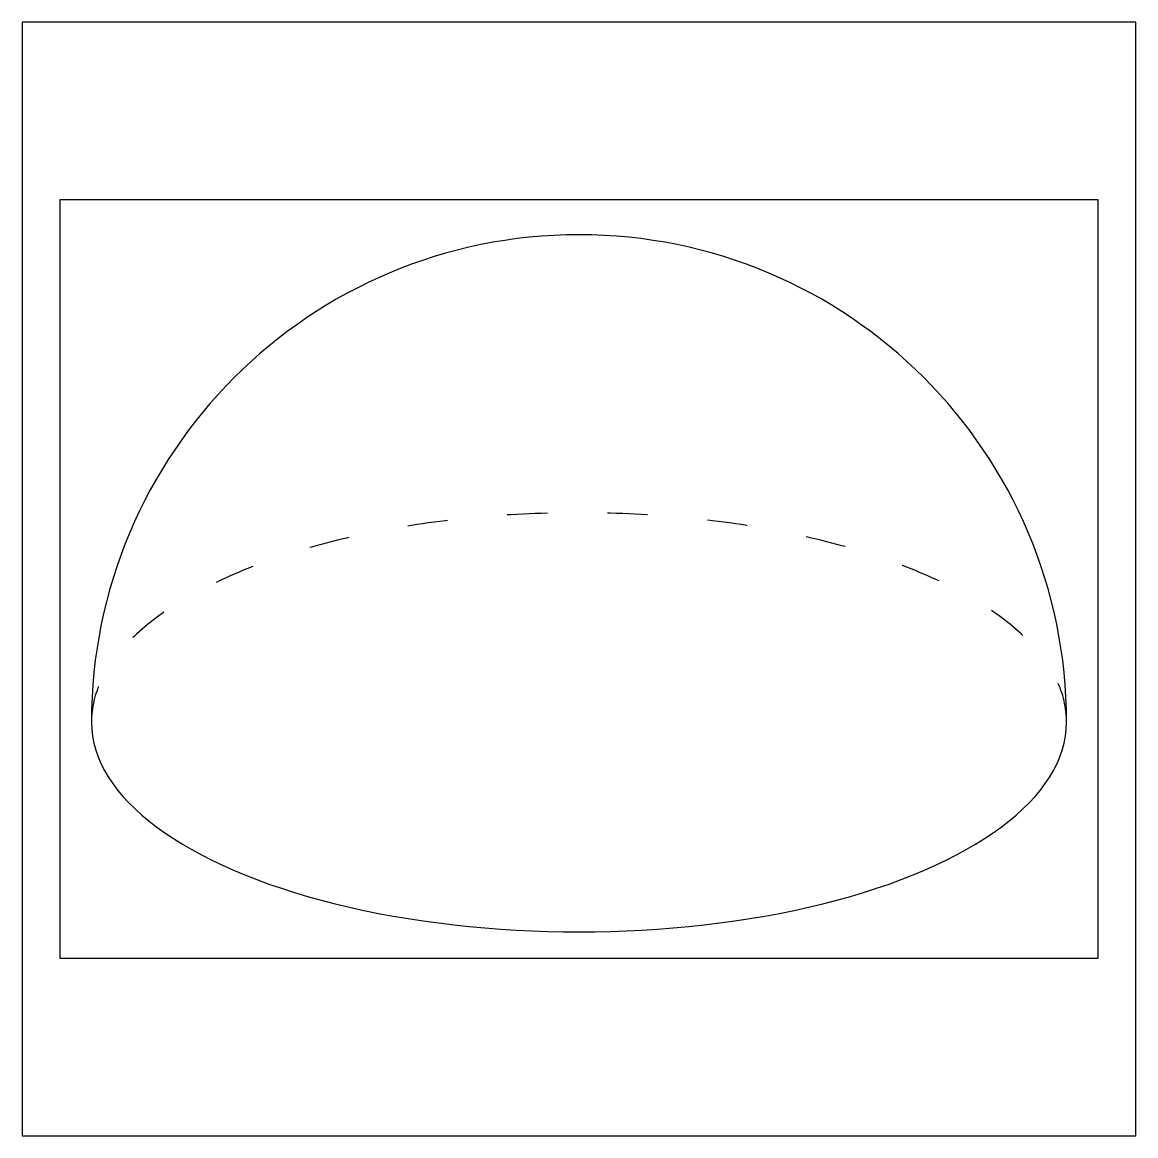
# Model space of a CAD drawing. Header units: millimetres. Extents: x 0 to 1000, y 0 to 1000.
import ezdxf

# ---------------------------------------------------------------- set-up
doc = ezdxf.new("R2010")
doc.units = ezdxf.units.MM
doc.linetypes.add('ACAD_ISO03W100', pattern=[30, 12, -18])
doc.layers.get('0').update_dxf_attribs({"color": 2})
doc.layers.add('1', color=1, linetype='Continuous')
doc.layers.add('3', color=7, linetype='Continuous')

msp = doc.modelspace()

# ---------------------------------------------------------------- linework, layer by layer
at = {"color": 2}
msp.add_lwpolyline([(0, 0), (1000, 0), (1000, 1000), (0, 1000)], close=True, dxfattribs=at)
at = {"layer": '1', "color": 1}
for p, q in [((33.6, 840.5), (33.6, 159.5)), ((966.4, 840.5), (33.6, 840.5)), ((966.4, 159.5), (966.4, 840.5)), ((33.6, 159.5), (966.4, 159.5))]:
    msp.add_line(p, q, dxfattribs=at)
at = {"layer": '3'}
msp.add_arc((500, 371.3), 437.9, 0, 180, dxfattribs=at)
at = {"layer": '3', "linetype": 'ACAD_ISO03W100', "ltscale": 3}
msp.add_ellipse((500, 371.3), major_axis=(437.9, 0), ratio=0.42981, start_param=0, end_param=3.14159, dxfattribs=at)
at = {"layer": '3'}
msp.add_ellipse((500, 371.3), major_axis=(437.9, 0), ratio=0.42981, start_param=3.14159, end_param=6.28319, dxfattribs=at)

doc.saveas('drawing.dxf')
